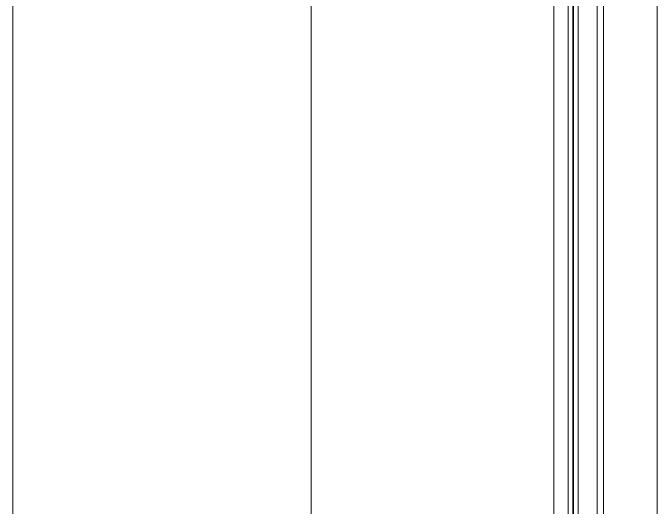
# Model space of a CAD drawing. Extents: x -1299 to 23780, y -3010 to 8106.
# Drawn here: x 7073.5 to 7114, y 1512.72 to 1543.81 of the extents above; entities that cross this region are included whole.
import ezdxf

# ---------------------------------------------------------------- set-up
doc = ezdxf.new("R2010")
doc.units = 0
doc.header["$LTSCALE"] = 25
doc.header["$MEASUREMENT"] = 0
doc.layers.get('0').update_dxf_attribs({"color": 9, "lineweight": 9})
for name, color, linetype, lineweight in [('06D', 9, 'Continuous', 9), ('10', 9, 'Continuous', 9), ('cam s', 8, 'Continuous', 9)]:
    doc.layers.add(name, color=color, linetype=linetype, lineweight=lineweight)

# ---------------------------------------------------------------- blocks, each defined once
blk = doc.blocks.new('fsdfsfsfsfd')
at = {"layer": '06D'}
for p, q in [((52607.25, -74585.327), (52607.25, -74485.445)), ((52613.74, -74585.314), (52613.74, -74488.072))]:
    blk.add_line(p, q, dxfattribs=at)
at = {"layer": '06D', "elevation": 0}
blk.add_lwpolyline([(52628.999, -74473.859), (52628.999, -74596.731)], dxfattribs=at)
at = {"layer": 'cam s', "lineweight": 20}
for p, q in [((52610.612, -74486.423), (52610.612, -74584.204)), ((52611.012, -74486.423), (52611.012, -74584.204)), ((52612.212, -74486.423), (52612.212, -74583.514)), ((52612.512, -74486.423), (52612.512, -74583.514)), ((52612.55, -74486.423), (52612.55, -74583.514)), ((52612.85, -74486.423), (52612.85, -74583.514))]:
    blk.add_line(p, q, dxfattribs=at)

msp = doc.modelspace()

# ---------------------------------------------------------------- linework, layer by layer
at = {"layer": '10'}
msp.add_line((7073.5, 861.676), (7073.5, 2859), dxfattribs=at)

# ---------------------------------------------------------------- block references
at = {"xscale": -1}
msp.add_blockref('fsdfsfsfsfd', (59721.25, 76047.795), dxfattribs=at)

doc.saveas('drawing.dxf')
